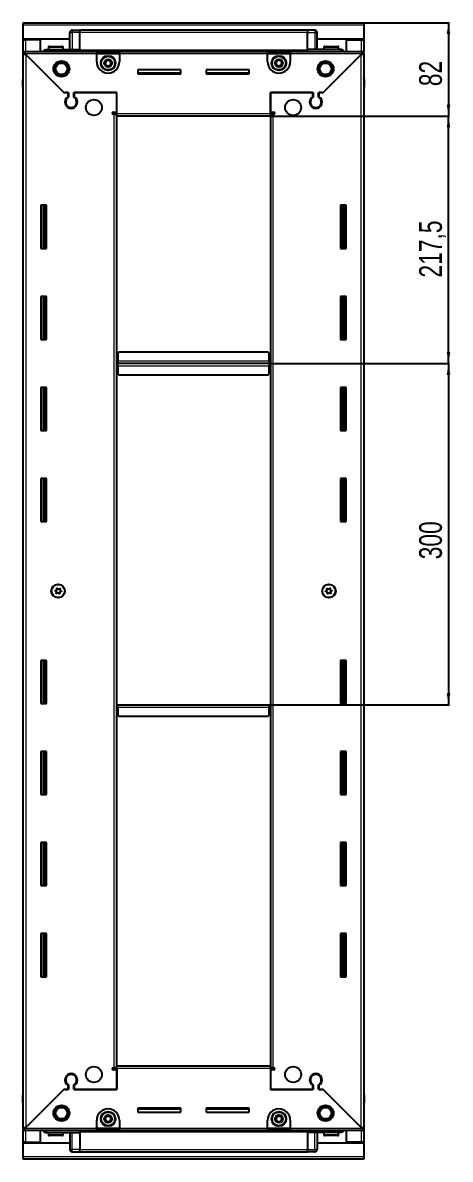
# Model space of a CAD drawing. Header units: millimetres. Extents: x 1770 to 4824, y -1276 to 1958.
# Drawn here: x 4449 to 4824, y 783 to 1782 of the extents above; entities that cross this region are included whole.
import ezdxf

# ---------------------------------------------------------------- set-up
doc = ezdxf.new("R2010")
doc.units = ezdxf.units.MM
doc.layers.add('FORMAT', color=7, linetype='Continuous')
doc.styles.add('SLDTEXTSTYLE0', font='TXT', dxfattribs={"width": 0.75})
doc.dimstyles.new('SLDDIMSTYLE0', dxfattribs={"dimtxt": 20, "dimasz": 10, "dimexe": 0, "dimexo": 0.0625, "dimgap": 5, "dimtad": 2, "dimdec": 1, "dimrnd": 1e-09, "dimzin": 12, "dimdsep": 46, "dimtxsty": 'SLDTEXTSTYLE0', "dimsah": 1, "dimcen": 0.09, "dimadec": 0, "dimazin": 3, "dimtfac": 1, "dimtofl": 0, "dimtmove": 0, "dimatfit": 3, "dimfxl": 0, "dimfrac": 2, "dimtolj": 1, "dimtzin": 12, "dimarcsym": 0})

# ---------------------------------------------------------------- blocks, each defined once
blk = doc.blocks.new('_D_6')
at = {"layer": 'FORMAT'}
for p, q in [((4748.15, 1782.09), (4823.64, 1782.09)), ((4822.64, 1782.09), (4822.64, 1700.09)), ((4666.15, 1700.09), (4823.64, 1700.09))]:
    blk.add_line(p, q, dxfattribs=at)
for points in [[(4822.64, 1782.09), (4821.1, 1772.09), (4824.17, 1772.09)], [(4822.64, 1700.09), (4824.17, 1710.09), (4821.1, 1710.09)]]:
    blk.add_solid(points, dxfattribs=at)
at = {"layer": 'FORMAT', "insert": (4796.85, 1726.32), "char_height": 20, "attachment_point": 1, "rotation": 90, "style": 'SLDTEXTSTYLE0'}
blk.add_mtext('82', dxfattribs=at)
blk = doc.blocks.new('_D_7')
at = {"layer": 'FORMAT'}
for p, q in [((4666.15, 1700.09), (4823.64, 1700.09)), ((4822.64, 1482.59), (4822.64, 1700.09)), ((4665.15, 1482.59), (4823.64, 1482.59))]:
    blk.add_line(p, q, dxfattribs=at)
for points in [[(4822.64, 1700.09), (4821.1, 1690.09), (4824.17, 1690.09)], [(4822.64, 1482.59), (4824.17, 1492.59), (4821.1, 1492.59)]]:
    blk.add_solid(points, dxfattribs=at)
at = {"layer": 'FORMAT', "insert": (4796.85, 1558.09), "char_height": 20, "attachment_point": 1, "rotation": 90, "style": 'SLDTEXTSTYLE0'}
blk.add_mtext('217,5', dxfattribs=at)
blk = doc.blocks.new('_D_8')
at = {"layer": 'FORMAT'}
for p, q in [((4665.15, 1482.59), (4823.64, 1482.59)), ((4822.64, 1482.59), (4822.64, 1182.59)), ((4665.15, 1182.59), (4823.64, 1182.59))]:
    blk.add_line(p, q, dxfattribs=at)
for points in [[(4822.64, 1482.59), (4821.1, 1472.59), (4824.17, 1472.59)], [(4822.64, 1182.59), (4824.17, 1192.59), (4821.1, 1192.59)]]:
    blk.add_solid(points, dxfattribs=at)
at = {"layer": 'FORMAT', "insert": (4796.85, 1310.43), "char_height": 20, "attachment_point": 1, "rotation": 90, "style": 'SLDTEXTSTYLE0'}
blk.add_mtext('300', dxfattribs=at)

msp = doc.modelspace()

# ---------------------------------------------------------------- linework, layer by layer
at = {"color": 7, "linetype": 'Continuous', "lineweight": 25}
for p, q in [((4449.14, 1779.99), (4449.14, 1782.09)), ((4449.14, 1782.09), (4748.14, 1782.09)), ((4449.14, 1767.59), (4449.14, 1779.99)), ((4748.14, 1782.09), (4748.14, 1779.99)), ((4748.14, 1779.99), (4748.14, 1767.59)), ((4490.14, 1758.59), (4490.14, 1773.59)), ((4490.81, 1775.09), (4490.81, 1775.09)), ((4492.14, 1775.59), (4498.64, 1775.59)), ((4492.14, 1775.59), (4498.64, 1775.59)), ((4498.64, 1775.59), (4498.63, 1775.59)), ((4498.64, 1775.59), (4498.64, 1775.59)), ((4498.64, 1775.59), (4498.64, 1773.59)), ((4698.64, 1775.44), (4498.64, 1775.44)), ((4498.64, 1758.59), (4498.64, 1773.59)), ((4698.64, 1775.59), (4698.64, 1775.59)), ((4705.14, 1775.59), (4698.64, 1775.59)), ((4705.14, 1775.59), (4698.64, 1775.59)), ((4698.64, 1775.59), (4698.64, 1773.59)), ((4698.64, 1758.59), (4698.64, 1773.59)), ((4707.14, 1773.59), (4707.14, 1773.59)), ((4707.14, 1758.59), (4707.14, 1773.59)), ((4490.14, 1767.59), (4449.14, 1767.59)), ((4449.14, 1767.09), (4449.14, 1767.59)), ((4449.14, 1756.84), (4449.14, 1767.09)), ((4449.14, 1767.09), (4451.24, 1767.09)), ((4450.64, 1767.09), (4450.64, 1767.59)), ((4464.14, 1767.09), (4451.24, 1767.09)), ((4464.14, 1756.84), (4464.14, 1767.09)), ((4469.64, 1758.59), (4498.64, 1758.59)), ((4471.14, 1760.49), (4471.14, 1758.59)), ((4471.94, 1761.29), (4483.34, 1761.29)), ((4484.14, 1758.59), (4484.14, 1760.49)), ((4498.56, 1756.84), (4498.64, 1758.56)), ((4498.64, 1758.59), (4498.64, 1758.09)), ((4698.64, 1758.59), (4698.64, 1758.09)), ((4727.64, 1758.59), (4698.64, 1758.59)), ((4698.64, 1758.56), (4698.71, 1756.84)), ((4748.14, 1767.59), (4707.14, 1767.59)), ((4713.14, 1760.49), (4713.14, 1758.59)), ((4713.94, 1761.29), (4725.34, 1761.29)), ((4726.14, 1758.59), (4726.14, 1760.49)), ((4733.14, 1767.09), (4746.04, 1767.09)), ((4733.14, 1756.84), (4733.14, 1767.09)), ((4746.04, 1767.09), (4748.14, 1767.09)), ((4746.64, 1767.09), (4746.64, 1767.59)), ((4748.14, 1767.09), (4748.14, 1767.59)), ((4748.14, 1767.09), (4748.14, 1756.84)), ((4449.14, 1755.34), (4449.14, 1756.84)), ((4449.14, 1756.84), (4450.14, 1756.84)), ((4449.14, 1754.84), (4449.14, 1755.34)), ((4449.14, 1755.34), (4450.14, 1755.34)), ((4449.14, 810.34), (4449.14, 1754.84)), ((4450.64, 1754.84), (4449.14, 1754.84)), ((4450.14, 1756.84), (4513.64, 1756.84)), ((4450.14, 1755.34), (4450.14, 1756.84)), ((4450.74, 1754.74), (4484.64, 1720.84)), ((4485.34, 1720.14), (4451.24, 1754.24)), ((4498.64, 1757.44), (4698.64, 1757.44)), ((4513.64, 1754.74), (4513.64, 1756.84)), ((4513.64, 1756.84), (4533.64, 1756.84)), ((4513.64, 1755.34), (4533.64, 1755.34)), ((4513.64, 1747.84), (4513.64, 1754.74)), ((4533.64, 1756.84), (4663.64, 1756.84)), ((4533.64, 1756.84), (4533.64, 1754.74)), ((4533.64, 1754.74), (4533.64, 1747.84)), ((4663.64, 1754.74), (4663.64, 1756.84)), ((4663.64, 1756.84), (4683.64, 1756.84)), ((4663.64, 1755.34), (4683.64, 1755.34)), ((4663.64, 1747.84), (4663.64, 1754.74)), ((4683.64, 1756.84), (4747.14, 1756.84)), ((4683.64, 1756.84), (4683.64, 1754.74)), ((4683.64, 1754.74), (4683.64, 1747.84)), ((4746.04, 1754.24), (4711.94, 1720.14)), ((4712.64, 1720.84), (4746.54, 1754.74)), ((4746.64, 1754.84), (4748.14, 1754.84)), ((4747.14, 1755.34), (4747.14, 1756.84)), ((4747.14, 1756.84), (4748.14, 1756.84)), ((4747.14, 1755.34), (4748.14, 1755.34)), ((4748.14, 1755.34), (4748.14, 1756.84)), ((4748.14, 1755.34), (4748.14, 1754.84)), ((4748.14, 1754.84), (4748.14, 810.34)), ((4587.64, 1740.59), (4549.64, 1740.59)), ((4549.64, 1740.59), (4549.64, 1737.09)), ((4587.64, 1737.09), (4587.64, 1740.59)), ((4647.64, 1740.59), (4609.64, 1740.59)), ((4609.64, 1740.59), (4609.64, 1737.09)), ((4647.64, 1737.09), (4647.64, 1740.59)), ((4448.63, 1732.09), (4448.63, 1725.59)), ((4448.64, 1725.59), (4448.64, 1732.09)), ((4587.64, 1737.84), (4549.64, 1737.84)), ((4549.64, 1737.09), (4587.64, 1737.09)), ((4647.64, 1737.84), (4609.64, 1737.84)), ((4609.64, 1737.09), (4647.64, 1737.09)), ((4748.14, 1733.42), (4748.14, 1733.42)), ((4748.64, 1732.09), (4748.64, 1725.59)), ((4748.64, 1725.59), (4748.64, 1732.09)), ((4448.63, 1725.59), (4448.64, 1725.59)), ((4449.14, 1725.59), (4448.64, 1725.59)), ((4448.79, 1725.59), (4448.79, 839.59)), ((4484.64, 1720.84), (4488.84, 1720.84)), ((4486.04, 1720.84), (4485.34, 1720.14)), ((4488.14, 1720.84), (4486.04, 1720.84)), ((4488.14, 1720.84), (4488.14, 1716.95)), ((4488.84, 1720.84), (4488.84, 1716.56)), ((4493.44, 1720.84), (4531.14, 1720.84)), ((4493.44, 1716.56), (4493.44, 1720.84)), ((4494.14, 1716.95), (4494.14, 1720.84)), ((4531.14, 1720.84), (4494.14, 1720.84)), ((4531.14, 1703.59), (4531.14, 1720.84)), ((4531.14, 1702.19), (4531.14, 1720.84)), ((4666.14, 1720.84), (4666.14, 1703.59)), ((4703.14, 1720.84), (4666.14, 1720.84)), ((4666.14, 1720.84), (4703.84, 1720.84)), ((4666.14, 1702.19), (4666.14, 1720.84)), ((4703.14, 1720.84), (4703.14, 1716.95)), ((4703.84, 1720.84), (4703.84, 1716.56)), ((4708.44, 1720.84), (4712.64, 1720.84)), ((4708.44, 1716.56), (4708.44, 1720.84)), ((4711.24, 1720.84), (4709.14, 1720.84)), ((4709.14, 1716.95), (4709.14, 1720.84)), ((4711.94, 1720.14), (4711.24, 1720.84)), ((4748.14, 1725.59), (4748.64, 1725.59)), ((4748.49, 839.59), (4748.49, 1725.59)), ((4748.64, 1725.59), (4748.64, 1725.59)), ((4748.64, 1725.59), (4748.64, 1725.59)), ((4489.14, 1707.98), (4489.14, 1707.22)), ((4528.29, 1703.59), (4531.14, 1703.59)), ((4529.04, 1701.59), (4528.29, 1701.59)), ((4529.04, 1701.59), (4531.14, 1701.59)), ((4531.14, 1702.59), (4529.14, 1702.59)), ((4529.14, 1702.59), (4529.14, 1701.59)), ((4531.14, 1700.09), (4531.14, 1702.19)), ((4531.14, 865.09), (4531.14, 1700.09)), ((4666.14, 1700.09), (4531.14, 1700.09)), ((4666.14, 1703.59), (4668.99, 1703.59)), ((4668.14, 1702.59), (4666.14, 1702.59)), ((4666.14, 1702.19), (4666.14, 1700.09)), ((4666.14, 1701.59), (4668.24, 1701.59)), ((4666.14, 1700.09), (4666.14, 865.09)), ((4668.14, 1701.59), (4668.14, 1702.59)), ((4668.99, 1701.59), (4668.24, 1701.59)), ((4708.14, 1707.98), (4708.14, 1707.22)), ((4469.64, 1621.59), (4464.64, 1621.59)), ((4464.64, 1621.59), (4464.64, 1583.59)), ((4466.79, 1583.59), (4466.79, 1621.59)), ((4468.58, 1583.59), (4468.58, 1621.59)), ((4468.61, 1583.59), (4468.61, 1621.59)), ((4469.64, 1583.59), (4469.64, 1621.59)), ((4727.64, 1621.59), (4727.64, 1583.59)), ((4732.64, 1621.59), (4727.64, 1621.59)), ((4728.66, 1621.59), (4728.66, 1583.59)), ((4728.69, 1621.59), (4728.69, 1583.59)), ((4730.49, 1621.59), (4730.49, 1583.59)), ((4732.64, 1583.59), (4732.64, 1621.59)), ((4464.64, 1583.59), (4469.64, 1583.59)), ((4727.64, 1583.59), (4732.64, 1583.59)), ((4469.64, 1541.59), (4464.64, 1541.59)), ((4464.64, 1541.59), (4464.64, 1503.59)), ((4466.79, 1503.59), (4466.79, 1541.59)), ((4468.58, 1503.59), (4468.58, 1541.59)), ((4468.61, 1503.59), (4468.61, 1541.59)), ((4469.64, 1503.59), (4469.64, 1541.59)), ((4727.64, 1541.59), (4727.64, 1503.59)), ((4732.64, 1541.59), (4727.64, 1541.59)), ((4728.66, 1541.59), (4728.66, 1503.59)), ((4728.69, 1541.59), (4728.69, 1503.59)), ((4730.49, 1541.59), (4730.49, 1503.59)), ((4732.64, 1503.59), (4732.64, 1541.59)), ((4464.64, 1503.59), (4469.64, 1503.59)), ((4727.64, 1503.59), (4732.64, 1503.59)), ((4533.14, 1492.59), (4532.14, 1491.59)), ((4532.14, 1491.59), (4532.14, 1484.69)), ((4664.14, 1492.59), (4533.14, 1492.59)), ((4665.14, 1491.59), (4664.14, 1492.59)), ((4665.14, 1484.69), (4665.14, 1491.59)), ((4531.89, 1482.59), (4531.14, 1482.59)), ((4532.14, 1485.44), (4531.89, 1485.44)), ((4531.89, 1485.44), (4531.89, 1482.59)), ((4531.89, 1482.59), (4531.89, 1479.74)), ((4531.89, 1479.74), (4532.14, 1479.74)), ((4532.14, 1482.59), (4532.14, 1484.69)), ((4532.14, 1480.49), (4532.14, 1482.59)), ((4665.14, 1482.59), (4532.14, 1482.59)), ((4532.14, 1480.49), (4532.14, 1473.59)), ((4665.39, 1485.44), (4665.14, 1485.44)), ((4665.14, 1484.69), (4665.14, 1482.59)), ((4665.14, 1482.59), (4665.14, 1480.49)), ((4665.14, 1473.59), (4665.14, 1480.49)), ((4665.14, 1479.74), (4665.39, 1479.74)), ((4665.39, 1482.59), (4665.39, 1485.44)), ((4665.39, 1479.74), (4665.39, 1482.59)), ((4666.14, 1482.59), (4665.39, 1482.59)), ((4532.14, 1473.59), (4533.14, 1472.59)), ((4533.14, 1472.59), (4664.14, 1472.59)), ((4664.14, 1472.59), (4665.14, 1473.59)), ((4469.64, 1461.59), (4464.64, 1461.59)), ((4464.64, 1461.59), (4464.64, 1423.59)), ((4466.79, 1423.59), (4466.79, 1461.59)), ((4468.58, 1423.59), (4468.58, 1461.59)), ((4468.61, 1423.59), (4468.61, 1461.59)), ((4469.64, 1423.59), (4469.64, 1461.59)), ((4727.64, 1461.59), (4727.64, 1423.59)), ((4732.64, 1461.59), (4727.64, 1461.59)), ((4728.66, 1461.59), (4728.66, 1423.59)), ((4728.69, 1461.59), (4728.69, 1423.59)), ((4730.49, 1461.59), (4730.49, 1423.59)), ((4732.64, 1423.59), (4732.64, 1461.59)), ((4464.64, 1423.59), (4469.64, 1423.59)), ((4727.64, 1423.59), (4732.64, 1423.59)), ((4469.64, 1381.59), (4464.64, 1381.59)), ((4464.64, 1381.59), (4464.64, 1343.59)), ((4466.79, 1343.59), (4466.79, 1381.59)), ((4468.58, 1343.59), (4468.58, 1381.59)), ((4468.61, 1343.59), (4468.61, 1381.59)), ((4469.64, 1343.59), (4469.64, 1381.59)), ((4727.64, 1381.59), (4727.64, 1343.59)), ((4732.64, 1381.59), (4727.64, 1381.59)), ((4728.66, 1381.59), (4728.66, 1343.59)), ((4728.69, 1381.59), (4728.69, 1343.59)), ((4730.49, 1381.59), (4730.49, 1343.59)), ((4732.64, 1343.59), (4732.64, 1381.59)), ((4464.64, 1343.59), (4469.64, 1343.59)), ((4727.64, 1343.59), (4732.64, 1343.59)), ((4469.64, 1221.59), (4464.64, 1221.59)), ((4464.64, 1221.59), (4464.64, 1183.59)), ((4466.79, 1183.59), (4466.79, 1221.59)), ((4468.58, 1183.59), (4468.58, 1221.59)), ((4468.61, 1183.59), (4468.61, 1221.59)), ((4469.64, 1183.59), (4469.64, 1221.59)), ((4727.64, 1221.59), (4727.64, 1183.59)), ((4732.64, 1221.59), (4727.64, 1221.59)), ((4728.66, 1221.59), (4728.66, 1183.59)), ((4728.69, 1221.59), (4728.69, 1183.59)), ((4730.49, 1221.59), (4730.49, 1183.59)), ((4732.64, 1183.59), (4732.64, 1221.59)), ((4464.64, 1183.59), (4469.64, 1183.59)), ((4531.14, 1182.59), (4531.89, 1182.59)), ((4531.89, 1182.59), (4531.89, 1179.74)), ((4531.89, 1179.74), (4532.14, 1179.74)), ((4532.14, 1180.49), (4532.14, 1182.59)), ((4532.14, 1182.59), (4665.14, 1182.59)), ((4532.14, 1180.49), (4532.14, 1173.59)), ((4665.14, 1182.59), (4665.14, 1180.49)), ((4665.14, 1173.59), (4665.14, 1180.49)), ((4665.14, 1179.74), (4665.39, 1179.74)), ((4665.39, 1179.74), (4665.39, 1182.59)), ((4665.39, 1182.59), (4666.14, 1182.59)), ((4727.64, 1183.59), (4732.64, 1183.59)), ((4532.14, 1173.59), (4533.14, 1172.59)), ((4533.14, 1172.59), (4664.14, 1172.59)), ((4664.14, 1172.59), (4665.14, 1173.59)), ((4469.64, 1141.59), (4464.64, 1141.59)), ((4464.64, 1141.59), (4464.64, 1103.59)), ((4466.79, 1103.59), (4466.79, 1141.59)), ((4468.58, 1103.59), (4468.58, 1141.59)), ((4468.61, 1103.59), (4468.61, 1141.59)), ((4469.64, 1103.59), (4469.64, 1141.59)), ((4727.64, 1141.59), (4727.64, 1103.59)), ((4732.64, 1141.59), (4727.64, 1141.59)), ((4728.66, 1141.59), (4728.66, 1103.59)), ((4728.69, 1141.59), (4728.69, 1103.59)), ((4730.49, 1141.59), (4730.49, 1103.59)), ((4732.64, 1103.59), (4732.64, 1141.59)), ((4464.64, 1103.59), (4469.64, 1103.59)), ((4727.64, 1103.59), (4732.64, 1103.59)), ((4469.64, 1061.59), (4464.64, 1061.59)), ((4464.64, 1061.59), (4464.64, 1023.59)), ((4466.79, 1023.59), (4466.79, 1061.59)), ((4468.58, 1023.59), (4468.58, 1061.59)), ((4468.61, 1023.59), (4468.61, 1061.59)), ((4469.64, 1023.59), (4469.64, 1061.59)), ((4727.64, 1061.59), (4727.64, 1023.59)), ((4732.64, 1061.59), (4727.64, 1061.59)), ((4728.66, 1061.59), (4728.66, 1023.59)), ((4728.69, 1061.59), (4728.69, 1023.59)), ((4730.49, 1061.59), (4730.49, 1023.59)), ((4732.64, 1023.59), (4732.64, 1061.59)), ((4464.64, 1023.59), (4469.64, 1023.59)), ((4727.64, 1023.59), (4732.64, 1023.59)), ((4469.64, 981.59), (4464.64, 981.59)), ((4464.64, 981.59), (4464.64, 943.59)), ((4466.79, 943.59), (4466.79, 981.59)), ((4468.58, 943.59), (4468.58, 981.59)), ((4468.61, 943.59), (4468.61, 981.59)), ((4469.64, 943.59), (4469.64, 981.59)), ((4727.64, 981.59), (4727.64, 943.59)), ((4732.64, 981.59), (4727.64, 981.59)), ((4728.66, 981.59), (4728.66, 943.59)), ((4728.69, 981.59), (4728.69, 943.59)), ((4730.49, 981.59), (4730.49, 943.59)), ((4732.64, 943.59), (4732.64, 981.59)), ((4464.64, 943.59), (4469.64, 943.59)), ((4727.64, 943.59), (4732.64, 943.59)), ((4528.29, 863.59), (4529.04, 863.59)), ((4531.14, 861.59), (4528.29, 861.59)), ((4531.14, 863.59), (4529.04, 863.59)), ((4529.14, 863.59), (4529.14, 862.59)), ((4529.14, 862.59), (4531.14, 862.59)), ((4531.14, 862.99), (4531.14, 865.09)), ((4531.14, 865.09), (4666.14, 865.09)), ((4531.14, 862.99), (4531.14, 844.34)), ((4531.14, 844.34), (4531.14, 861.59)), ((4666.14, 865.09), (4666.14, 862.99)), ((4668.24, 863.59), (4666.14, 863.59)), ((4666.14, 862.99), (4666.14, 844.34)), ((4666.14, 862.59), (4668.14, 862.59)), ((4666.14, 861.59), (4666.14, 844.34)), ((4668.99, 861.59), (4666.14, 861.59)), ((4668.14, 862.59), (4668.14, 863.59)), ((4668.24, 863.59), (4668.99, 863.59)), ((4489.14, 857.97), (4489.14, 857.21)), ((4708.14, 857.97), (4708.14, 857.21)), ((4448.63, 833.09), (4448.63, 839.59)), ((4448.63, 839.59), (4448.64, 839.59)), ((4448.64, 839.59), (4448.64, 839.59)), ((4448.64, 839.59), (4448.64, 833.09)), ((4449.13, 839.59), (4448.64, 839.59)), ((4484.64, 844.34), (4450.74, 810.44)), ((4451.24, 810.94), (4485.34, 845.04)), ((4488.84, 844.34), (4484.64, 844.34)), ((4485.34, 845.04), (4486.04, 844.34)), ((4486.04, 844.34), (4488.14, 844.34)), ((4488.14, 848.23), (4488.14, 844.34)), ((4488.84, 848.63), (4488.84, 844.34)), ((4493.44, 844.34), (4493.44, 848.63)), ((4531.14, 844.34), (4493.44, 844.34)), ((4494.14, 844.34), (4494.14, 848.23)), ((4494.14, 844.34), (4531.14, 844.34)), ((4666.14, 844.34), (4703.14, 844.34)), ((4703.84, 844.34), (4666.14, 844.34)), ((4703.14, 848.23), (4703.14, 844.34)), ((4703.84, 848.63), (4703.84, 844.34)), ((4708.44, 844.34), (4708.44, 848.63)), ((4712.64, 844.34), (4708.44, 844.34)), ((4709.14, 844.34), (4709.14, 848.23)), ((4709.14, 844.34), (4711.24, 844.34)), ((4711.24, 844.34), (4711.94, 845.04)), ((4711.94, 845.04), (4746.04, 810.94)), ((4746.54, 810.44), (4712.64, 844.34)), ((4748.14, 839.59), (4748.64, 839.59)), ((4748.64, 839.59), (4748.64, 839.59)), ((4748.64, 833.09), (4748.64, 839.59)), ((4748.64, 839.59), (4748.64, 833.09)), ((4449.13, 831.77), (4449.13, 831.77)), ((4587.64, 828.09), (4549.64, 828.09)), ((4549.64, 828.09), (4549.64, 824.59)), ((4549.64, 827.34), (4587.64, 827.34)), ((4549.64, 824.59), (4587.64, 824.59)), ((4587.64, 824.59), (4587.64, 828.09)), ((4647.64, 828.09), (4609.64, 828.09)), ((4609.64, 828.09), (4609.64, 824.59)), ((4609.64, 827.34), (4647.64, 827.34)), ((4609.64, 824.59), (4647.64, 824.59)), ((4647.64, 824.59), (4647.64, 828.09)), ((4449.14, 809.84), (4449.14, 810.34)), ((4450.64, 810.34), (4449.14, 810.34)), ((4449.14, 809.84), (4449.14, 808.34)), ((4450.14, 809.84), (4449.14, 809.84)), ((4450.14, 809.84), (4450.14, 808.34)), ((4513.64, 810.44), (4513.64, 817.34)), ((4513.64, 808.34), (4513.64, 810.44)), ((4533.64, 809.84), (4513.64, 809.84)), ((4533.64, 817.34), (4533.64, 810.44)), ((4533.64, 810.44), (4533.64, 808.34)), ((4663.64, 810.44), (4663.64, 817.34)), ((4663.64, 808.34), (4663.64, 810.44)), ((4683.64, 809.84), (4663.64, 809.84)), ((4683.64, 817.34), (4683.64, 810.44)), ((4683.64, 810.44), (4683.64, 808.34)), ((4746.64, 810.34), (4748.14, 810.34)), ((4747.14, 809.84), (4747.14, 808.34)), ((4748.14, 809.84), (4747.14, 809.84)), ((4748.14, 810.34), (4748.14, 809.84)), ((4748.14, 809.84), (4748.14, 808.34)), ((4449.14, 798.09), (4449.14, 808.34)), ((4450.14, 808.34), (4449.14, 808.34)), ((4513.64, 808.34), (4450.14, 808.34)), ((4464.14, 798.09), (4464.14, 808.34)), ((4469.64, 806.59), (4498.64, 806.59)), ((4471.14, 806.59), (4471.14, 804.69)), ((4475.71, 803.89), (4471.94, 803.89)), ((4483.34, 803.89), (4475.71, 803.89)), ((4484.14, 804.69), (4484.14, 806.59)), ((4490.14, 806.59), (4490.14, 791.59)), ((4498.64, 806.63), (4498.56, 808.34)), ((4698.64, 807.74), (4498.64, 807.74)), ((4498.64, 806.59), (4498.64, 807.09)), ((4498.64, 806.59), (4498.64, 791.59)), ((4533.64, 808.34), (4513.64, 808.34)), ((4663.64, 808.34), (4533.64, 808.34)), ((4683.64, 808.34), (4663.64, 808.34)), ((4747.14, 808.34), (4683.64, 808.34)), ((4698.71, 808.34), (4698.64, 806.63)), ((4698.64, 806.59), (4698.64, 807.09)), ((4727.64, 806.59), (4698.64, 806.59)), ((4698.64, 806.59), (4698.64, 791.59)), ((4707.14, 806.59), (4707.14, 791.59)), ((4713.14, 806.59), (4713.14, 804.69)), ((4720.93, 803.89), (4713.94, 803.89)), ((4725.34, 803.89), (4720.93, 803.89)), ((4726.14, 804.69), (4726.14, 806.59)), ((4733.14, 798.09), (4733.14, 808.34)), ((4748.14, 808.34), (4747.14, 808.34)), ((4748.14, 808.34), (4748.14, 798.09)), ((4451.24, 798.09), (4449.14, 798.09)), ((4449.14, 797.59), (4449.14, 798.09)), ((4449.14, 785.19), (4449.14, 797.59)), ((4449.14, 797.59), (4490.14, 797.59)), ((4450.64, 797.59), (4450.64, 798.09)), ((4451.24, 798.09), (4464.14, 798.09)), ((4490.14, 791.59), (4490.14, 791.59)), ((4492.14, 789.59), (4498.64, 789.59)), ((4492.14, 789.59), (4498.64, 789.59)), ((4498.64, 789.59), (4498.64, 791.59)), ((4498.64, 789.74), (4698.64, 789.74)), ((4498.64, 789.59), (4498.64, 789.59)), ((4698.64, 789.59), (4698.64, 791.59)), ((4698.64, 789.59), (4698.64, 789.59)), ((4705.14, 789.59), (4698.64, 789.59)), ((4698.64, 789.59), (4698.64, 789.59)), ((4705.14, 789.59), (4698.64, 789.59)), ((4706.46, 790.09), (4706.46, 790.09)), ((4707.14, 797.59), (4748.14, 797.59)), ((4746.04, 798.09), (4733.14, 798.09)), ((4748.14, 798.09), (4746.04, 798.09)), ((4746.64, 797.59), (4746.64, 798.09)), ((4748.14, 797.59), (4748.14, 798.09)), ((4748.14, 797.59), (4748.14, 785.19)), ((4449.14, 783.09), (4449.14, 785.19)), ((4748.14, 783.09), (4449.14, 783.09)), ((4748.14, 785.19), (4748.14, 783.09))]:
    msp.add_line(p, q, dxfattribs=at)
at = {"color": 8, "linetype": 'Continuous', "lineweight": 18}
for p, q in [((4748.14, 1779.99), (4449.14, 1779.99)), ((4490.14, 1773.59), (4492.14, 1773.59)), ((4492.14, 1775.59), (4492.14, 1773.59)), ((4492.14, 1773.59), (4492.14, 1758.59)), ((4498.64, 1773.59), (4492.14, 1773.59)), ((4698.64, 1773.44), (4498.64, 1773.44)), ((4698.64, 1773.59), (4705.14, 1773.59)), ((4705.14, 1775.59), (4705.14, 1773.59)), ((4707.14, 1773.59), (4705.14, 1773.59)), ((4705.14, 1773.59), (4705.14, 1758.59)), ((4451.24, 1767.09), (4451.24, 1767.59)), ((4451.24, 1756.84), (4451.24, 1767.09)), ((4471.14, 1760.49), (4484.14, 1760.49)), ((4713.14, 1760.49), (4726.14, 1760.49)), ((4746.04, 1767.59), (4746.04, 1767.09)), ((4746.04, 1767.09), (4746.04, 1756.84)), ((4513.64, 1754.74), (4450.74, 1754.74)), ((4451.24, 1754.24), (4451.24, 810.94)), ((4698.64, 1758.09), (4498.64, 1758.09)), ((4698.64, 1756.86), (4498.64, 1756.86)), ((4513.64, 1754.74), (4533.64, 1754.74)), ((4663.64, 1754.74), (4533.64, 1754.74)), ((4663.64, 1754.74), (4683.64, 1754.74)), ((4746.54, 1754.74), (4683.64, 1754.74)), ((4746.04, 810.94), (4746.04, 1754.24)), ((4449.14, 1732.09), (4448.64, 1732.09)), ((4748.14, 1732.09), (4748.64, 1732.09)), ((4529.04, 863.59), (4529.04, 1701.59)), ((4531.14, 1702.19), (4666.14, 1702.19)), ((4668.24, 1701.59), (4668.24, 863.59)), ((4466.14, 1621.59), (4466.14, 1583.59)), ((4467.37, 1621.59), (4467.37, 1583.59)), ((4729.9, 1583.59), (4729.9, 1621.59)), ((4731.14, 1583.59), (4731.14, 1621.59)), ((4466.14, 1541.59), (4466.14, 1503.59)), ((4467.37, 1541.59), (4467.37, 1503.59)), ((4729.9, 1503.59), (4729.9, 1541.59)), ((4731.14, 1503.59), (4731.14, 1541.59)), ((4665.14, 1484.69), (4532.14, 1484.69)), ((4532.14, 1480.49), (4665.14, 1480.49)), ((4466.14, 1461.59), (4466.14, 1423.59)), ((4467.37, 1461.59), (4467.37, 1423.59)), ((4729.9, 1423.59), (4729.9, 1461.59)), ((4731.14, 1423.59), (4731.14, 1461.59)), ((4466.14, 1381.59), (4466.14, 1343.59)), ((4467.37, 1381.59), (4467.37, 1343.59)), ((4729.9, 1343.59), (4729.9, 1381.59)), ((4731.14, 1343.59), (4731.14, 1381.59)), ((4466.14, 1221.59), (4466.14, 1183.59)), ((4467.37, 1221.59), (4467.37, 1183.59)), ((4729.9, 1183.59), (4729.9, 1221.59)), ((4731.14, 1183.59), (4731.14, 1221.59)), ((4532.14, 1180.49), (4665.14, 1180.49)), ((4466.14, 1141.59), (4466.14, 1103.59)), ((4467.37, 1141.59), (4467.37, 1103.59)), ((4729.9, 1103.59), (4729.9, 1141.59)), ((4731.14, 1103.59), (4731.14, 1141.59)), ((4466.14, 1061.59), (4466.14, 1023.59)), ((4467.37, 1061.59), (4467.37, 1023.59)), ((4729.9, 1023.59), (4729.9, 1061.59)), ((4731.14, 1023.59), (4731.14, 1061.59)), ((4466.14, 981.59), (4466.14, 943.59)), ((4467.37, 981.59), (4467.37, 943.59)), ((4729.9, 943.59), (4729.9, 981.59)), ((4731.14, 943.59), (4731.14, 981.59)), ((4666.14, 862.99), (4531.14, 862.99)), ((4449.14, 833.09), (4448.64, 833.09)), ((4748.14, 833.09), (4748.64, 833.09)), ((4450.74, 810.44), (4513.64, 810.44)), ((4533.64, 810.44), (4513.64, 810.44)), ((4533.64, 810.44), (4663.64, 810.44)), ((4683.64, 810.44), (4663.64, 810.44)), ((4683.64, 810.44), (4746.54, 810.44)), ((4451.24, 798.09), (4451.24, 808.34)), ((4475.44, 804.69), (4471.14, 804.69)), ((4484.14, 804.69), (4475.44, 804.69)), ((4492.14, 791.59), (4492.14, 806.59)), ((4498.64, 808.33), (4698.64, 808.33)), ((4498.64, 807.09), (4698.64, 807.09)), ((4705.14, 791.59), (4705.14, 806.59)), ((4721.11, 804.69), (4713.14, 804.69)), ((4726.14, 804.69), (4721.11, 804.69)), ((4746.04, 808.34), (4746.04, 798.09)), ((4451.24, 797.59), (4451.24, 798.09)), ((4490.14, 791.59), (4492.14, 791.59)), ((4492.14, 789.59), (4492.14, 791.59)), ((4498.64, 791.59), (4492.14, 791.59)), ((4498.64, 791.74), (4698.64, 791.74)), ((4698.64, 791.59), (4705.14, 791.59)), ((4707.14, 791.59), (4705.14, 791.59)), ((4705.14, 789.59), (4705.14, 791.59)), ((4746.04, 798.09), (4746.04, 797.59)), ((4748.14, 785.19), (4449.14, 785.19))]:
    msp.add_line(p, q, dxfattribs=at)
at = {"color": 7, "linetype": 'Continuous', "lineweight": 25, "flags": 128}
for points in [[(4706.99, 1774.35), (4707.1, 1773.98), (4707.14, 1773.59)], [(4490.28, 790.84), (4490.17, 791.2), (4490.14, 791.59)]]:
    msp.add_lwpolyline(points, dxfattribs=at)
at = {"color": 7, "linetype": 'Continuous', "lineweight": 25}
for centre, radius in [((4482.64, 1741.59), 7), ((4523.64, 1746.59), 6.5), ((4523.64, 1746.59), 3.46), ((4673.64, 1746.59), 6.5), ((4673.64, 1746.59), 3.46), ((4714.64, 1741.59), 7), ((4482.64, 1741.59), 6.02), ((4482.64, 1741.59), 5.1), ((4714.64, 1741.59), 6.02), ((4714.64, 1741.59), 5.1), ((4511.14, 1707.59), 7), ((4686.14, 1707.59), 7), ((4479.64, 1282.59), 6), ((4479.79, 1282.59), 5.79), ((4479.79, 1282.59), 1.85), ((4717.64, 1282.59), 6), ((4717.49, 1282.59), 5.79), ((4717.49, 1282.59), 1.85), ((4511.14, 857.59), 7), ((4686.14, 857.59), 7), ((4482.64, 823.59), 7), ((4482.64, 823.59), 6.03), ((4714.64, 823.59), 7), ((4714.64, 823.59), 6.03), ((4482.64, 823.59), 5.1), ((4523.64, 818.59), 6.5), ((4523.64, 818.59), 3.46), ((4673.64, 818.59), 6.5), ((4673.64, 818.59), 3.46), ((4714.64, 823.59), 5.1)]:
    msp.add_circle(centre, radius, dxfattribs=at)
at = {"color": 8, "linetype": 'Continuous', "lineweight": 18}
for centre in [(4523.64, 1746.59), (4673.64, 1746.59), (4523.64, 818.59), (4673.64, 818.59)]:
    msp.add_circle(centre, 5.7, dxfattribs=at)
at = {"color": 7, "linetype": 'Continuous', "lineweight": 25}
for centre, radius, start, end in [((4492.14, 1773.59), 2, 90, 180), ((4492.14, 1773.59), 2, 90, 131.40962), ((4705.14, 1773.59), 2, 0, 90), ((4471.94, 1760.49), 0.8, 90, 180), ((4483.34, 1760.49), 0.8, 0, 90), ((4489.94, 1758.79), 0.2, 270, 0), ((4707.34, 1758.79), 0.2, 180, 270), ((4713.94, 1760.49), 0.8, 90, 180), ((4725.34, 1760.49), 0.8, 0, 90), ((4523.64, 1746.59), 2.5, 134.01559, 194.01559), ((4523.64, 1746.59), 2.5, 74.01559, 134.01559), ((4523.64, 1746.59), 2.5, 14.01559, 74.01559), ((4673.64, 1746.59), 2.5, 100.11158, 160.11158), ((4673.64, 1746.59), 2.5, 40.11158, 100.11158), ((4523.64, 1747.84), 10, 180, 270), ((4523.64, 1746.59), 2.5, 194.01559, 254.01559), ((4523.64, 1746.59), 2.5, 254.01559, 314.01559), ((4523.64, 1747.84), 10, 270, 0), ((4523.64, 1746.59), 2.5, 314.01559, 14.01559), ((4673.64, 1747.84), 10, 180, 270), ((4673.64, 1746.59), 2.5, 160.11158, 220.11158), ((4673.64, 1746.59), 2.5, 220.11158, 280.11158), ((4673.64, 1747.84), 10, 270, 0), ((4673.64, 1746.59), 2.5, 280.11158, 340.11158), ((4673.64, 1746.59), 2.5, 340.11158, 40.11158), ((4450.64, 1732.09), 2, 138.59038, 180), ((4746.64, 1732.09), 2, 33.78451, 41.40962), ((4746.64, 1732.09), 2, 0, 41.40962), ((4746.64, 1732.09), 2, 0, 19.56674), ((4491.14, 1712.34), 5.5, 123.05573, 56.94427), ((4491.14, 1712.34), 4.8, 118.63099, 61.36901), ((4706.14, 1712.34), 5.5, 123.05573, 56.94427), ((4706.14, 1712.34), 4.8, 118.63099, 61.36901), ((4528.29, 1702.59), 1, 90, 270), ((4668.99, 1702.59), 1, 270, 90), ((4528.29, 862.59), 1, 90, 270), ((4668.99, 862.59), 1, 270, 90), ((4491.14, 852.84), 5.5, 303.05573, 236.94427), ((4491.14, 852.84), 4.8, 298.63099, 241.36901), ((4706.14, 852.84), 5.5, 303.05573, 236.94427), ((4706.14, 852.84), 4.8, 298.63099, 241.36901), ((4450.64, 833.09), 2, 180, 221.39416), ((4746.64, 833.09), 2, 318.59038, 0), ((4523.64, 817.34), 10, 90, 180), ((4523.64, 818.59), 2.5, 127.47401, 187.47401), ((4523.64, 818.59), 2.5, 67.47401, 127.47401), ((4523.64, 817.34), 10, 0, 90), ((4523.64, 818.59), 2.5, 7.47401, 67.47401), ((4673.64, 817.34), 10, 90, 180), ((4673.64, 818.59), 2.5, 147.04236, 207.04236), ((4673.64, 818.59), 2.5, 87.04236, 147.04236), ((4673.64, 817.34), 10, 0, 90), ((4673.64, 818.59), 2.5, 27.04236, 87.04236), ((4673.64, 818.59), 2.5, 327.04236, 27.04236), ((4523.64, 818.59), 2.5, 187.47401, 247.47401), ((4523.64, 818.59), 2.5, 247.47401, 307.47401), ((4523.64, 818.59), 2.5, 307.47401, 7.47401), ((4673.64, 818.59), 2.5, 207.04236, 267.04236), ((4673.64, 818.59), 2.5, 267.04236, 327.04236), ((4471.94, 804.69), 0.8, 180, 270), ((4483.34, 804.69), 0.8, 270, 360), ((4489.94, 806.39), 0.2, 0, 90), ((4707.34, 806.39), 0.2, 90, 180), ((4713.94, 804.69), 0.8, 180, 270), ((4725.34, 804.69), 0.8, 270, 360), ((4492.14, 791.59), 2, 180, 270), ((4705.14, 791.59), 2, 270, 0)]:
    msp.add_arc(centre, radius, start, end, dxfattribs=at)
for points, knots in [([(4466.42, 1756.84), (4466.54, 1757.04), (4466.93, 1757.69), (4468.08, 1758.4), (4469.12, 1758.53), (4469.64, 1758.59)], [0, 0, 0, 0, 0.18225, 0.591125, 1, 1, 1, 1]), ([(4498.64, 1758.59), (4498.64, 1758.56), (4498.64, 1758.48), (4498.64, 1757.86), (4498.64, 1757.28), (4498.64, 1756.88), (4498.64, 1756.84)], [0, 0, 0, 0, 0.32291, 0.645819, 0.968729, 1, 1, 1, 1]), ([(4698.64, 1758.59), (4698.64, 1758.56), (4698.64, 1758.48), (4698.64, 1757.86), (4698.64, 1757.3), (4698.64, 1756.93), (4698.64, 1756.92)], [0, 0, 0, 0, 0.330266, 0.660532, 0.990799, 1, 1, 1, 1]), ([(4730.85, 1756.84), (4730.73, 1757.04), (4730.34, 1757.69), (4729.19, 1758.4), (4728.15, 1758.53), (4727.64, 1758.59)], [0, 0, 0, 0, 0.18225, 0.591125, 1, 1, 1, 1]), ([(4449.14, 1754.84), (4449.16, 1754.8), (4449.21, 1754.71), (4449.61, 1754.57), (4450.16, 1754.44), (4450.74, 1754.33), (4451.11, 1754.27), (4451.24, 1754.24)], [0, 0, 0, 0, 0.230255, 0.448522, 0.666786, 0.88505, 1, 1, 1, 1]), ([(4450.74, 1754.74), (4450.69, 1755), (4450.6, 1755.49), (4450.47, 1756.13), (4450.34, 1756.6), (4450.22, 1756.82), (4450.16, 1756.84), (4450.14, 1756.84)], [0, 0, 0, 0, 0.230255, 0.448522, 0.666786, 0.88505, 1, 1, 1, 1]), ([(4520.86, 1747.39), (4521.23, 1747.75), (4521.92, 1748.42), (4522.61, 1749.08), (4522.94, 1749.39)], [0, 0, 0, 0, 0.534686, 1, 1, 1, 1]), ([(4522.94, 1749.39), (4523.43, 1749.25), (4524.36, 1748.99), (4525.28, 1748.72), (4525.71, 1748.6)], [0, 0, 0, 0, 0.534686, 1, 1, 1, 1]), ([(4525.71, 1748.6), (4525.74, 1748.48), (4525.89, 1747.9), (4526.13, 1746.93), (4526.33, 1746.13), (4526.41, 1745.8)], [0, 0, 0, 0, 0.1331247, 0.6370994, 1, 1, 1, 1]), ([(4670.79, 1746.09), (4670.84, 1746.2), (4671.04, 1746.77), (4671.38, 1747.7), (4671.66, 1748.48), (4671.78, 1748.8)], [0, 0, 0, 0, 0.1331247, 0.6370994, 1, 1, 1, 1]), ([(4671.78, 1748.8), (4672.28, 1748.89), (4673.23, 1749.06), (4674.18, 1749.23), (4674.62, 1749.31)], [0, 0, 0, 0, 0.534686, 1, 1, 1, 1]), ([(4674.62, 1749.31), (4674.95, 1748.91), (4675.57, 1748.18), (4676.19, 1747.44), (4676.48, 1747.1)], [0, 0, 0, 0, 0.534686, 1, 1, 1, 1]), ([(4746.04, 1754.24), (4746.29, 1754.29), (4746.78, 1754.38), (4747.42, 1754.51), (4747.89, 1754.64), (4748.11, 1754.75), (4748.13, 1754.82), (4748.14, 1754.84)], [0, 0, 0, 0, 0.230255, 0.448522, 0.666786, 0.88505, 1, 1, 1, 1]), ([(4747.14, 1756.84), (4747.09, 1756.82), (4747, 1756.76), (4746.87, 1756.37), (4746.74, 1755.81), (4746.62, 1755.23), (4746.56, 1754.87), (4746.54, 1754.74)], [0, 0, 0, 0, 0.230255, 0.448522, 0.666786, 0.88505, 1, 1, 1, 1]), ([(4521.56, 1744.59), (4521.48, 1744.92), (4521.28, 1745.72), (4521.04, 1746.69), (4520.89, 1747.27), (4520.86, 1747.39)], [0, 0, 0, 0, 0.362901, 0.866875, 1, 1, 1, 1]), ([(4524.33, 1743.79), (4523.84, 1743.93), (4522.91, 1744.2), (4521.99, 1744.46), (4521.56, 1744.59)], [0, 0, 0, 0, 0.534686, 1, 1, 1, 1]), ([(4526.41, 1745.8), (4526.04, 1745.44), (4525.35, 1744.77), (4524.66, 1744.1), (4524.33, 1743.79)], [0, 0, 0, 0, 0.534686, 1, 1, 1, 1]), ([(4672.65, 1743.88), (4672.32, 1744.27), (4671.7, 1745.01), (4671.08, 1745.75), (4670.79, 1746.09)], [0, 0, 0, 0, 0.534686, 1, 1, 1, 1]), ([(4675.5, 1744.39), (4674.99, 1744.3), (4674.04, 1744.13), (4673.09, 1743.96), (4672.65, 1743.88)], [0, 0, 0, 0, 0.5346859, 1, 1, 1, 1]), ([(4676.48, 1747.1), (4676.36, 1746.78), (4676.08, 1746), (4675.74, 1745.07), (4675.54, 1744.5), (4675.5, 1744.39)], [0, 0, 0, 0, 0.362901, 0.866875, 1, 1, 1, 1]), ([(4481.42, 1284.87), (4481.41, 1284.87), (4481.39, 1284.88), (4481.33, 1284.88), (4481.19, 1284.84), (4480.84, 1284.67), (4480.36, 1284.42), (4479.73, 1284.46), (4479.29, 1284.74), (4478.98, 1284.98), (4478.79, 1285.12), (4478.7, 1285.15), (4478.66, 1285.16), (4478.63, 1285.14), (4478.6, 1285.12), (4478.57, 1285.06), (4478.52, 1284.8), (4478.52, 1284.32), (4478.34, 1283.63), (4477.75, 1283.25), (4477.3, 1283.09), (4477.06, 1282.97), (4477.01, 1282.91), (4477, 1282.88), (4477, 1282.85), (4477.01, 1282.82), (4477.04, 1282.78), (4477.09, 1282.73), (4477.28, 1282.59), (4477.6, 1282.38), (4478, 1282.06), (4478.23, 1281.47), (4478.15, 1280.93), (4478.1, 1280.55), (4478.1, 1280.4), (4478.13, 1280.34), (4478.15, 1280.32), (4478.19, 1280.3), (4478.24, 1280.31), (4478.38, 1280.35), (4478.73, 1280.52), (4479.21, 1280.76), (4479.84, 1280.73), (4480.28, 1280.45), (4480.59, 1280.21), (4480.78, 1280.07), (4480.87, 1280.04), (4480.91, 1280.03), (4480.94, 1280.04), (4480.97, 1280.07), (4481, 1280.13), (4481.05, 1280.39), (4481.05, 1280.87), (4481.23, 1281.56), (4481.83, 1281.94), (4482.27, 1282.1), (4482.51, 1282.22), (4482.56, 1282.27), (4482.57, 1282.3), (4482.57, 1282.33), (4482.56, 1282.37), (4482.53, 1282.4), (4482.48, 1282.46), (4482.29, 1282.6), (4481.97, 1282.8), (4481.58, 1283.13), (4481.34, 1283.72), (4481.42, 1284.25), (4481.47, 1284.64), (4481.47, 1284.79), (4481.44, 1284.85), (4481.43, 1284.86), (4481.42, 1284.87)], [0, 0, 0, 0, 0.002009, 0.00442, 0.009365, 0.025528, 0.067705, 0.095786, 0.124646, 0.150342, 0.160519, 0.163394, 0.165697, 0.167245, 0.168874, 0.17077, 0.178606, 0.211994, 0.249994, 0.287995, 0.321383, 0.329219, 0.331115, 0.332744, 0.334292, 0.336217, 0.338535, 0.341318, 0.349662, 0.375358, 0.404217, 0.432298, 0.474475, 0.490639, 0.496669, 0.49844, 0.5, 0.502009, 0.50442, 0.509365, 0.525528, 0.567705, 0.595786, 0.624646, 0.650342, 0.660519, 0.663394, 0.665697, 0.667245, 0.668874, 0.67077, 0.678606, 0.711994, 0.749994, 0.787995, 0.821383, 0.829219, 0.831115, 0.832744, 0.834292, 0.836217, 0.838535, 0.841318, 0.849662, 0.875358, 0.904217, 0.932298, 0.974475, 0.990639, 0.996669, 0.99844, 1, 1, 1, 1]), ([(4715.85, 1284.87), (4715.84, 1284.86), (4715.82, 1284.84), (4715.81, 1284.78), (4715.8, 1284.64), (4715.86, 1284.25), (4715.93, 1283.72), (4715.7, 1283.13), (4715.3, 1282.8), (4714.97, 1282.59), (4714.78, 1282.45), (4714.72, 1282.38), (4714.7, 1282.34), (4714.7, 1282.3), (4714.71, 1282.27), (4714.76, 1282.22), (4715, 1282.1), (4715.45, 1281.94), (4716.04, 1281.56), (4716.22, 1280.87), (4716.22, 1280.39), (4716.27, 1280.13), (4716.3, 1280.07), (4716.33, 1280.04), (4716.36, 1280.03), (4716.39, 1280.03), (4716.43, 1280.05), (4716.51, 1280.08), (4716.69, 1280.21), (4716.99, 1280.45), (4717.43, 1280.73), (4718.06, 1280.76), (4718.54, 1280.52), (4718.89, 1280.35), (4719.04, 1280.3), (4719.09, 1280.31), (4719.13, 1280.32), (4719.15, 1280.35), (4719.17, 1280.41), (4719.17, 1280.55), (4719.12, 1280.93), (4719.04, 1281.47), (4719.28, 1282.06), (4719.67, 1282.38), (4720, 1282.6), (4720.2, 1282.74), (4720.26, 1282.81), (4720.27, 1282.85), (4720.27, 1282.88), (4720.26, 1282.91), (4720.21, 1282.97), (4719.97, 1283.09), (4719.53, 1283.25), (4718.93, 1283.63), (4718.75, 1284.32), (4718.75, 1284.8), (4718.7, 1285.06), (4718.67, 1285.12), (4718.64, 1285.14), (4718.61, 1285.15), (4718.58, 1285.15), (4718.54, 1285.14), (4718.46, 1285.1), (4718.28, 1284.97), (4717.98, 1284.73), (4717.54, 1284.46), (4716.91, 1284.42), (4716.43, 1284.67), (4716.08, 1284.84), (4715.93, 1284.88), (4715.88, 1284.88), (4715.86, 1284.87), (4715.85, 1284.87)], [0, 0, 0, 0, 0.002009, 0.00442, 0.009365, 0.025528, 0.067705, 0.095786, 0.124646, 0.150342, 0.160519, 0.163394, 0.165697, 0.167245, 0.168874, 0.17077, 0.178606, 0.211994, 0.249994, 0.287995, 0.321383, 0.329219, 0.331115, 0.332744, 0.334292, 0.336217, 0.338535, 0.341318, 0.349662, 0.375358, 0.404217, 0.432298, 0.474475, 0.490639, 0.496669, 0.49844, 0.5, 0.502009, 0.50442, 0.509365, 0.525528, 0.567705, 0.595786, 0.624646, 0.650342, 0.660519, 0.663394, 0.665697, 0.667245, 0.668874, 0.67077, 0.678606, 0.711994, 0.749994, 0.787995, 0.821383, 0.829219, 0.831115, 0.832744, 0.834292, 0.836217, 0.838535, 0.841318, 0.849662, 0.875358, 0.904217, 0.932298, 0.974475, 0.990639, 0.996669, 0.99844, 1, 1, 1, 1]), ([(4520.97, 819.7), (4521.07, 819.78), (4521.54, 820.14), (4522.33, 820.75), (4522.99, 821.25), (4523.26, 821.46)], [0, 0, 0, 0, 0.133125, 0.637099, 1, 1, 1, 1]), ([(4521.34, 816.84), (4521.28, 817.35), (4521.15, 818.31), (4521.03, 819.26), (4520.97, 819.7)], [0, 0, 0, 0, 0.534686, 1, 1, 1, 1]), ([(4523.26, 821.46), (4523.74, 821.26), (4524.63, 820.89), (4525.51, 820.52), (4525.93, 820.35)], [0, 0, 0, 0, 0.534686, 1, 1, 1, 1]), ([(4525.93, 820.35), (4525.99, 819.84), (4526.12, 818.88), (4526.24, 817.93), (4526.3, 817.49)], [0, 0, 0, 0, 0.534686, 1, 1, 1, 1]), ([(4670.75, 818.74), (4671.03, 819.18), (4671.56, 819.98), (4672.08, 820.79), (4672.32, 821.16)], [0, 0, 0, 0, 0.5346859, 1, 1, 1, 1]), ([(4672.32, 821.16), (4672.45, 821.16), (4673.05, 821.13), (4674.04, 821.08), (4674.86, 821.03), (4675.21, 821.02)], [0, 0, 0, 0, 0.133125, 0.637099, 1, 1, 1, 1]), ([(4675.21, 821.02), (4675.44, 820.56), (4675.88, 819.7), (4676.32, 818.84), (4676.52, 818.44)], [0, 0, 0, 0, 0.534686, 1, 1, 1, 1]), ([(4451.24, 810.94), (4450.98, 810.9), (4450.49, 810.81), (4449.85, 810.67), (4449.38, 810.54), (4449.16, 810.43), (4449.14, 810.37), (4449.14, 810.34)], [0, 0, 0, 0, 0.230255, 0.448522, 0.666786, 0.88505, 1, 1, 1, 1]), ([(4450.14, 808.34), (4450.18, 808.37), (4450.27, 808.42), (4450.4, 808.82), (4450.54, 809.37), (4450.65, 809.95), (4450.71, 810.32), (4450.74, 810.44)], [0, 0, 0, 0, 0.230255, 0.448522, 0.666786, 0.88505, 1, 1, 1, 1]), ([(4524.01, 815.73), (4523.53, 815.93), (4522.64, 816.3), (4521.76, 816.67), (4521.34, 816.84)], [0, 0, 0, 0, 0.5346859, 1, 1, 1, 1]), ([(4526.3, 817.49), (4526.03, 817.28), (4525.37, 816.78), (4524.59, 816.17), (4524.11, 815.81), (4524.01, 815.73)], [0, 0, 0, 0, 0.362901, 0.866875, 1, 1, 1, 1]), ([(4672.06, 816.17), (4671.83, 816.63), (4671.39, 817.49), (4670.96, 818.34), (4670.75, 818.74)], [0, 0, 0, 0, 0.534686, 1, 1, 1, 1]), ([(4674.95, 816.02), (4674.6, 816.04), (4673.78, 816.08), (4672.79, 816.13), (4672.19, 816.16), (4672.06, 816.17)], [0, 0, 0, 0, 0.3629006, 0.8668753, 1, 1, 1, 1]), ([(4676.52, 818.44), (4676.24, 818.01), (4675.71, 817.2), (4675.19, 816.4), (4674.95, 816.02)], [0, 0, 0, 0, 0.534686, 1, 1, 1, 1]), ([(4748.14, 810.34), (4748.11, 810.39), (4748.06, 810.48), (4747.66, 810.61), (4747.11, 810.74), (4746.53, 810.85), (4746.16, 810.92), (4746.04, 810.94)], [0, 0, 0, 0, 0.2302553, 0.4485219, 0.6667858, 0.8850496, 1, 1, 1, 1]), ([(4746.54, 810.44), (4746.58, 810.19), (4746.67, 809.7), (4746.8, 809.06), (4746.94, 808.59), (4747.05, 808.37), (4747.11, 808.35), (4747.14, 808.34)], [0, 0, 0, 0, 0.230255, 0.448522, 0.666786, 0.88505, 1, 1, 1, 1]), ([(4466.42, 808.34), (4466.54, 808.14), (4466.93, 807.49), (4468.08, 806.78), (4469.12, 806.66), (4469.64, 806.59)], [0, 0, 0, 0, 0.18225, 0.591125, 1, 1, 1, 1]), ([(4498.64, 806.59), (4498.64, 806.63), (4498.64, 806.71), (4498.64, 807.33), (4498.64, 807.89), (4498.64, 808.26), (4498.64, 808.27)], [0, 0, 0, 0, 0.330266, 0.660532, 0.990799, 1, 1, 1, 1]), ([(4698.64, 806.59), (4698.64, 806.63), (4698.64, 806.71), (4698.64, 807.32), (4698.64, 807.91), (4698.64, 808.31), (4698.64, 808.34)], [0, 0, 0, 0, 0.32291, 0.645819, 0.968729, 1, 1, 1, 1]), ([(4730.85, 808.34), (4730.73, 808.14), (4730.34, 807.49), (4729.19, 806.78), (4728.15, 806.66), (4727.64, 806.59)], [0, 0, 0, 0, 0.1822499, 0.5911249, 1, 1, 1, 1])]:
    msp.add_open_spline(points, degree=3, knots=knots, dxfattribs=at)
at = {"color": 8, "linetype": 'Continuous', "lineweight": 18}
for points, knots in [([(4469.64, 1758.59), (4469.64, 1758.55), (4469.64, 1758.47), (4469.64, 1758.04), (4469.64, 1757.58), (4469.64, 1757.17), (4469.64, 1756.9), (4469.64, 1756.84)], [0, 0, 0, 0, 0.359753, 0.553414, 0.751185, 0.948956, 1, 1, 1, 1]), ([(4727.64, 1758.59), (4727.64, 1758.55), (4727.64, 1758.47), (4727.64, 1758.04), (4727.64, 1757.58), (4727.64, 1757.17), (4727.64, 1756.9), (4727.64, 1756.84)], [0, 0, 0, 0, 0.359753, 0.553414, 0.751185, 0.948956, 1, 1, 1, 1]), ([(4469.64, 806.59), (4469.64, 806.64), (4469.64, 806.71), (4469.64, 807.15), (4469.64, 807.6), (4469.64, 808.02), (4469.64, 808.29), (4469.64, 808.34)], [0, 0, 0, 0, 0.3597529, 0.5534142, 0.7511852, 0.9489563, 1, 1, 1, 1]), ([(4727.64, 806.59), (4727.64, 806.64), (4727.64, 806.71), (4727.64, 807.15), (4727.64, 807.6), (4727.64, 808.02), (4727.64, 808.29), (4727.64, 808.34)], [0, 0, 0, 0, 0.359753, 0.553414, 0.751185, 0.948956, 1, 1, 1, 1])]:
    msp.add_open_spline(points, degree=3, knots=knots, dxfattribs=at)
at = {"color": 7, "linetype": 'Continuous', "lineweight": 25}
for points in [[(4450.74, 1754.74), (4450.69, 1754.82), (4450.59, 1754.98), (4450.44, 1755.18), (4450.29, 1755.32), (4450.19, 1755.33), (4450.14, 1755.34)], [(4450.64, 1754.84), (4450.64, 1754.79), (4450.66, 1754.69), (4450.8, 1754.54), (4451, 1754.39), (4451.16, 1754.29), (4451.24, 1754.24)], [(4746.04, 1754.24), (4746.11, 1754.29), (4746.27, 1754.39), (4746.47, 1754.54), (4746.61, 1754.69), (4746.63, 1754.79), (4746.64, 1754.84)], [(4747.14, 1755.34), (4747.09, 1755.33), (4746.99, 1755.32), (4746.84, 1755.18), (4746.69, 1754.98), (4746.59, 1754.82), (4746.54, 1754.74)], [(4450.14, 809.84), (4450.19, 809.85), (4450.29, 809.87), (4450.44, 810.01), (4450.59, 810.21), (4450.69, 810.36), (4450.74, 810.44)], [(4451.24, 810.94), (4451.16, 810.89), (4451, 810.79), (4450.8, 810.64), (4450.66, 810.49), (4450.64, 810.39), (4450.64, 810.34)], [(4746.64, 810.34), (4746.63, 810.39), (4746.61, 810.49), (4746.47, 810.64), (4746.27, 810.79), (4746.11, 810.89), (4746.04, 810.94)], [(4746.54, 810.44), (4746.59, 810.36), (4746.69, 810.21), (4746.84, 810.01), (4746.99, 809.87), (4747.09, 809.85), (4747.14, 809.84)]]:
    msp.add_open_spline(points, degree=3, dxfattribs=at)

# ---------------------------------------------------------------- dimensions: what is measured, and where the dimension line sits
at = {"layer": 'FORMAT'}
for base, p1, p2, picture, middle in [((4822.64, 1700.09), (4748.14, 1782.09), (4666.14, 1700.09), '_D_6', (4822.64, 1741.09)), ((4822.64, 1700.09), (4665.14, 1482.59), (4666.14, 1700.09), '_D_7', (4822.64, 1591.34)), ((4822.64, 1182.59), (4665.14, 1482.59), (4665.14, 1182.59), '_D_8', (4822.64, 1332.59))]:
    dim = msp.add_linear_dim(base=base, p1=p1, p2=p2, angle=90, dimstyle='SLDDIMSTYLE0', dxfattribs=at)
    dim.commit()
    dim.dimension.update_dxf_attribs({"geometry": picture, "text_midpoint": middle, "dimtype": 160})

doc.saveas('drawing.dxf')
